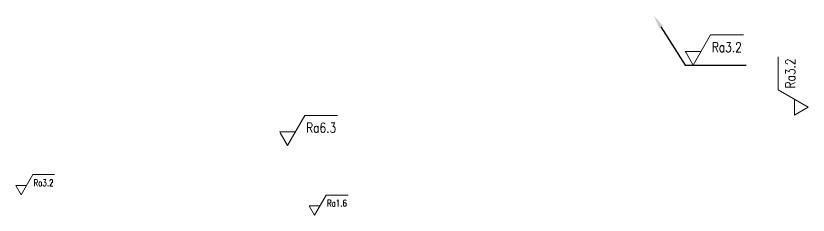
# Model space of a CAD drawing. Header units: millimetres. Extents: x 65 to 1398, y -63 to 357.
# Drawn here: x 1153.5 to 1397.9, y 99.4 to 160.8 of the extents above; entities that cross this region are included whole.
import ezdxf
from ezdxf import colors
from ezdxf.entities.mleader import LeaderData, LeaderLine
from ezdxf.math import Vec2, Vec3

# ---------------------------------------------------------------- set-up
doc = ezdxf.new("R2010")
doc.units = ezdxf.units.MM
doc.header["$LTSCALE"] = 0.25
for name, color, linetype in [('2细线层', 4, 'Continuous'), ('标注线', 3, 'Continuous'), ('细实线层', 7, 'Continuous')]:
    doc.layers.add(name, color=color, linetype=linetype)
doc.layers.add('图层2', color=7, linetype='Continuous', lineweight=9)
doc.styles.get("Standard").update_dxf_attribs({"font": 'txt.shx', "bigfont": '@extfont2.shx'})
doc.styles.add('TH_GBDIM', font='romans.shx', dxfattribs={"width": 0.8, "bigfont": 'gbcbig.shx'})

# ---------------------------------------------------------------- blocks, each defined once
blk = doc.blocks.new('000')
at = {"layer": '图层2'}
for p, q in [((0, 0), (7.14, 12.38)), ((7.14, 12.38), (20.64, 12.38)), ((-3.03, 5.25), (-3.24, 5.62)), ((-3.24, 5.62), (3.24, 5.62)), ((0, 0), (-3.03, 5.25))]:
    blk.add_line(p, q, dxfattribs=at)
at = {"layer": '细实线层', "insert": (7.67, 9.33), "char_height": 4, "attachment_point": 1, "style": 'TH_GBDIM'}
blk.add_mtext_dynamic_manual_height_columns('Ra3.2', width=13.0737, gutter_width=25, heights=[0], dxfattribs=at)

msp = doc.modelspace()

# ---------------------------------------------------------------- linework, layer by layer
at = {"layer": '图层2'}
for p, q in [((1237.29, 120.843), (1242.642, 130.124)), ((1242.642, 130.124), (1252.767, 130.124)), ((1234.858, 125.062), (1239.723, 125.062)), ((1237.29, 120.843), (1235.021, 124.779)), ((1245.659, 99.417), (1249.227, 105.604)), ((1249.227, 105.604), (1255.977, 105.604)), ((1244.038, 102.229), (1247.281, 102.229)), ((1245.659, 99.417), (1244.146, 102.041))]:
    msp.add_line(p, q, dxfattribs=at)

# ---------------------------------------------------------------- block references
at = {"layer": '标注线'}
for p, xscale, yscale, zscale in [((1362.446, 145.624), 0.75, 0.75, 0.75), ((1155.141, 105.699), 0.5, 0.5, 0.5)]:
    msp.add_blockref('000', p, dxfattribs=dict(at, xscale=xscale, yscale=yscale, zscale=zscale))
at = {"layer": '标注线', "xscale": 0.75, "yscale": 0.75, "zscale": 0.75, "rotation": 90}
msp.add_blockref('000', (1397.91, 132.675), dxfattribs=at)

# ---------------------------------------------------------------- texts
at = {"layer": '细实线层', "attachment_point": 1, "style": 'TH_GBDIM'}
for s, insert, char_height in [('Ra6.3', (1243.041, 127.841), 3), ('Ra1.6', (1249.493, 104.083), 2)]:
    msp.add_mtext_dynamic_manual_height_columns(s, width=13.07369, gutter_width=25, heights=[0], dxfattribs=dict(at, insert=insert, char_height=char_height))

# ---------------------------------------------------------------- leaders
at = {"layer": '2细线层'}
ml = msp.add_multileader_mtext('Standard', dxfattribs=at)
ml.set_content('', color=256)
ml.set_leader_properties()
ml.build(insert=Vec2(0, 0))
ctx = ml.context
ctx.base_point, ctx.plane_origin = Vec3(1378.765, 145.559), Vec3(1350.37, 160.777)
notes = []
notes.append((ctx, [(0, (1, 1, 0), (1359.983, 145.559), (1, 0), 18.782, [(0, [(1350.37, 160.777)], 0, [])])]))
ctx.mtext.insert, ctx.mtext.flow_direction = Vec3(1380.765, 147.559), 5
for ctx, leaders in notes:
    for number, flags, end, landing, length, lines in leaders:
        leader = LeaderData()
        leader.index, (leader.has_last_leader_line, leader.has_dogleg_vector, leader.attachment_direction) = number, flags
        leader.last_leader_point, leader.dogleg_vector, leader.dogleg_length = Vec3(end), Vec3(landing), length
        for number, points, colour, breaks in lines:
            line = LeaderLine()
            line.index, line.vertices, line.color, line.breaks = number, Vec3.list(points), colors.encode_raw_color(colour), breaks
            leader.lines.append(line)
        ctx.leaders.append(leader)

doc.saveas('drawing.dxf')
